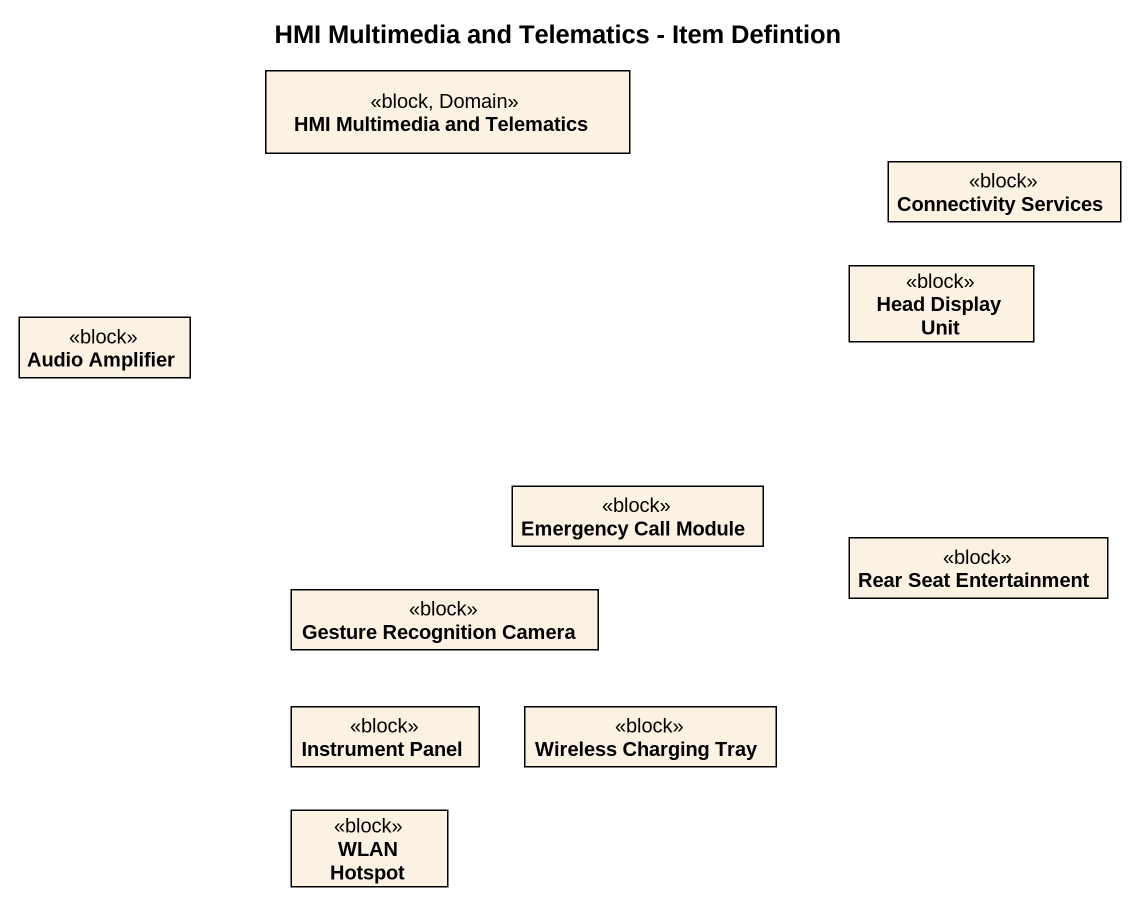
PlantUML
@startuml
title HMI Multimedia and Telematics - Item Defintion
hide circle
hide empty members
class "HMI Multimedia and Telematics" as HMI_Multimedia_and <<block, Domain>>
class "Connectivity Services" as Connectivity_Services <<block>>
class "Head Display Unit" as Head_Display_Unit <<block>>
class "Audio Amplifier" as Audio_Amplifier <<block>>
class "Emergency Call Module" as Emergency_Call_Module <<block>>
class "Gesture Recognition Camera" as Gesture_Recognition_Camera <<block>>
class "Rear Seat Entertainment" as Rear_Seat_Entertainment <<block>>
class "Instrument Panel" as Instrument_Panel <<block>>
class "Wireless Charging Tray" as Wireless_Charging_Tray <<block>>
class "WLAN Hotspot" as WLAN_Hotspot <<block>>
@enduml
